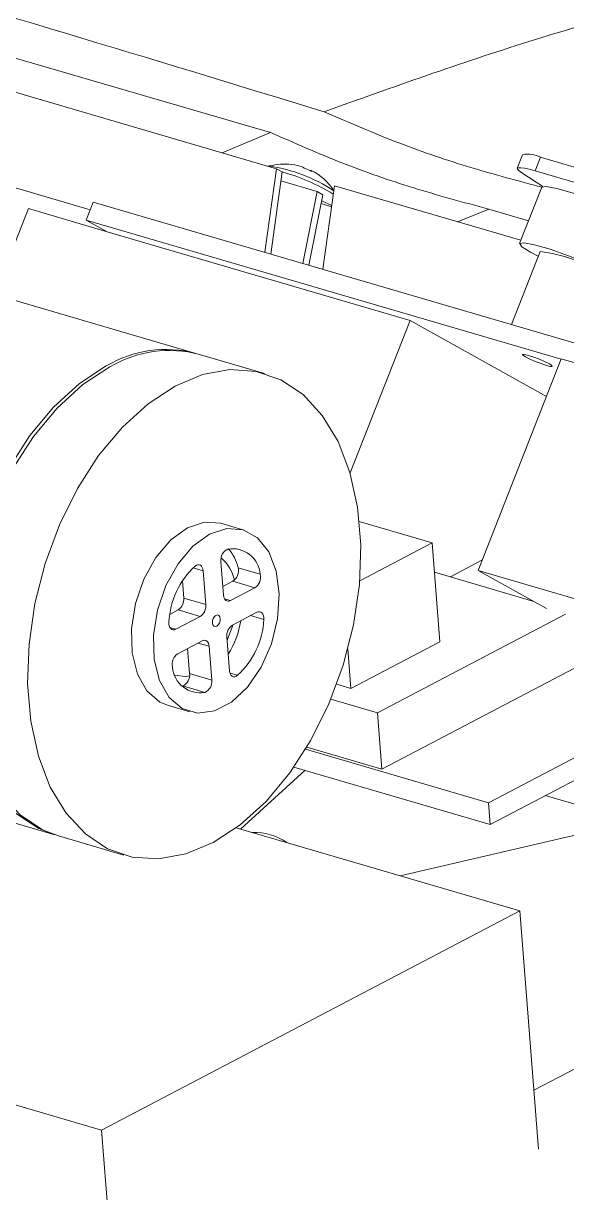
# Model space of a CAD drawing. Header units: inches. Extents: x 0 to 46.8, y 0 to 33.1.
# Drawn here: x 21.9389 to 22.168, y 15.723 to 16.2161 of the extents above; entities that cross this region are included whole.
import ezdxf

# ---------------------------------------------------------------- set-up
doc = ezdxf.new("R2010")
doc.units = ezdxf.units.IN
doc.header["$MEASUREMENT"] = 0

msp = doc.modelspace()

# ---------------------------------------------------------------- linework, layer by layer
at = {"color": 7, "linetype": 'Continuous', "lineweight": 15}
for p, q in [((21.8127391751, 16.2229243458), (22.0456052575, 16.1547853479)), ((22.0431573117, 16.1700952442), (21.8867019707, 16.2156033885)), ((22.0431573086, 16.1700952843), (22.0228111466, 16.1614551452)), ((21.8801755817, 16.1629690138), (21.9671271108, 16.1375261069)), ((22.1494526444, 16.1607190871), (22.1471986274, 16.1549842516)), ((22.1569466877, 16.1596187613), (22.1546926707, 16.1538839257)), ((22.1873279583, 16.1507288907), (22.1569466877, 16.1596187613)), ((22.0456052575, 16.1547853479), (22.0407637379, 16.1195639698)), ((22.0423521127, 16.1557372629), (22.0426143244, 16.1559547533)), ((22.0432389598, 16.1188397017), (22.0479963131, 16.1534488198)), ((22.0479963131, 16.1534488198), (22.0456052575, 16.1547853479)), ((22.0600024456, 16.1539186775), (22.0601093263, 16.1541196156)), ((22.1850739414, 16.1449940551), (22.1546926707, 16.1538839257)), ((22.0116501424, 16.0769355321), (21.7560170471, 16.151736391)), ((22.0474737994, 16.1496476164), (22.062840963, 16.1451510271)), ((22.1491264406, 16.1530766204), (22.1580350647, 16.1473370953)), ((22.062840963, 16.1451510271), (22.0567568715, 16.1148842153)), ((22.0592688464, 16.1141491888), (22.0652320207, 16.1438144723)), ((22.0652320207, 16.1438144723), (22.062840963, 16.1451510271)), ((22.0652629397, 16.1123952527), (22.0701044593, 16.1476166308)), ((22.0701044593, 16.1476166308), (22.1487365544, 16.1246080754)), ((22.1575524714, 16.1470381486), (22.1482091823, 16.1232663448)), ((21.9654135966, 16.133166462), (21.9683907142, 16.1407410425)), ((22.2508972456, 16.0580767414), (21.9683907142, 16.1407410425)), ((22.0644813404, 16.1400800328), (22.0688911069, 16.13878969)), ((22.068892017, 16.1392719633), (22.0647252972, 16.1412936652)), ((22.068892014, 16.1392719765), (22.0689925651, 16.1395277942)), ((21.9267832591, 16.1017684186), (21.9410107966, 16.1379670713)), ((21.974198253, 16.128256082), (21.9410107966, 16.1379670713)), ((22.1220202468, 16.1324255377), (22.1351537301, 16.1377644326)), ((22.1351537495, 16.1377644428), (22.1519731783, 16.1328429058)), ((21.9654135966, 16.133166462), (21.974198253, 16.128256082)), ((22.1657268093, 16.0745527667), (21.9654135966, 16.133166462)), ((22.1019806673, 16.0908656404), (21.974198253, 16.128256082)), ((22.1568646427, 16.1198644013), (22.1447834853, 16.0891267374)), ((22.1527899031, 16.1195892383), (22.1560768377, 16.1178600157)), ((22.0766968462, 16.0265368911), (22.1019806673, 16.0908656404)), ((22.1595011593, 16.0587130662), (22.1019806673, 16.0908656404)), ((22.0406518016, 16.06844935), (22.0131450814, 16.0764980977)), ((22.1306908211, 15.9854119075), (22.1657372517, 16.0745793487)), ((22.2479584157, 16.050520595), (22.1657372517, 16.0745793487)), ((22.0315162047, 16.0025634055), (22.0221728961, 16.0052973532)), ((22.1113358025, 15.9970821086), (22.0805904168, 16.006078523)), ((22.0807385328, 15.981060861), (22.1113358025, 15.9970821086)), ((22.1113358025, 15.9970821086), (22.1145952172, 15.9552920204)), ((22.0222218764, 15.9891713113), (22.023331779, 15.9749408648)), ((22.0294627741, 15.9865371871), (22.0388060827, 15.9838032394)), ((22.13233203, 15.9896710922), (22.118991466, 15.9826857474)), ((22.1323614648, 15.9896624792), (22.13233203, 15.9896710922)), ((22.0065160357, 15.9737621194), (22.0059495352, 15.9810254189)), ((22.0158593443, 15.9710281717), (22.0147494417, 15.9852586182)), ((22.0230450088, 15.978618131), (22.0272158386, 15.980802048)), ((22.0365591472, 15.9780681003), (22.0272158386, 15.980802048)), ((22.1537774576, 15.9725070134), (22.1123060604, 15.9846419685)), ((22.1306908211, 15.9854119075), (22.1595184422, 15.9692979534)), ((22.2129119851, 15.9613531538), (22.1306908211, 15.9854119075)), ((22.0262583707, 15.9726744396), (22.0365591472, 15.9780681003)), ((22.0065160357, 15.9737621194), (22.0158593443, 15.9710281717)), ((22.0006346794, 15.9668837037), (22.0041587731, 15.9687289787)), ((22.0032013439, 15.9606013906), (22.0135020817, 15.965995031)), ((22.0135020817, 15.965995031), (22.0041587731, 15.9687289787)), ((22.0373643012, 15.9677449409), (22.0270635247, 15.9623512802)), ((22.0882269259, 15.9253784683), (22.1675922268, 15.9669354814)), ((22.0247062621, 15.9573181396), (22.0258161647, 15.9430876931)), ((22.0143072357, 15.9556718717), (22.0040064979, 15.9502782313)), ((22.0090004214, 15.9419089476), (22.0081773251, 15.9524621505)), ((22.01834373, 15.939175), (22.0172338274, 15.9534054465)), ((22.0757761268, 15.9523667433), (22.0770800684, 15.9356484544)), ((22.0770800684, 15.9356484544), (22.1145952172, 15.9552920204)), ((21.6965924696, 15.9486519447), (21.9522255649, 15.8738510859)), ((22.0090004214, 15.9419089476), (22.01834373, 15.939175)), ((22.0900772486, 15.9016548391), (22.1713160343, 15.9441928406)), ((22.1350991317, 15.8874027692), (22.2423452828, 15.9435586668)), ((22.1358107941, 15.8782782985), (22.260112764, 15.9433649112)), ((22.0154523541, 15.933938937), (22.0061090455, 15.9366728847)), ((22.0710517915, 15.9374123899), (22.0770800684, 15.9356484544)), ((21.346072853, 15.9325044513), (21.9718506935, 15.7493954534)), ((21.9997061318, 15.9285168737), (22.0090494404, 15.9257829261)), ((22.0685908734, 15.9311241782), (22.0882269259, 15.9253784683)), ((22.0882269259, 15.9253784683), (22.0900772486, 15.9016548391)), ((22.0579082008, 15.9099896253), (22.1350991317, 15.8874027692)), ((22.0584600874, 15.9109063439), (22.0900772486, 15.9016548391)), ((22.0530336021, 15.9024997517), (22.1358107941, 15.8782782985)), ((22.1542266119, 15.7662058602), (22.4170557573, 15.9038276435)), ((22.0576884962, 15.9011376855), (22.0305296616, 15.8762729169)), ((22.1350991317, 15.8874027692), (22.1358107941, 15.8782782985)), ((22.1963929401, 15.8794849802), (22.1590073178, 15.8904243957)), ((22.1963929401, 15.8794849802), (22.0978058972, 15.8565872021)), ((21.953720504, 15.8734136514), (21.9812272242, 15.8653649037)), ((22.148330386, 15.8418032035), (22.0286811083, 15.8768138062)), ((21.9718506935, 15.7493954534), (22.148330386, 15.8418032035)), ((22.148330386, 15.8418032035), (22.1561613799, 15.7413993118)), ((21.9718506935, 15.7493954534), (21.9800205784, 15.6446465227))]:
    msp.add_line(p, q, dxfattribs=at)
at = {"color": 8, "linetype": 'Continuous', "lineweight": 15}
for p, q in [((22.0147494417, 15.9852586182), (22.0105168105, 15.9864971294)), ((22.0237664621, 15.9734035975), (22.0262583707, 15.9726744396)), ((22.0402944316, 15.964720601), (22.0347094422, 15.9663548261)), ((22.0007094354, 15.9613305486), (22.0032013439, 15.9606013906)), ((22.0172338274, 15.9534054465), (22.0125796805, 15.9547672975)), ((22.0259995751, 15.9421273001), (22.0292654062, 15.9411716846))]:
    msp.add_line(p, q, dxfattribs=at)
at = {"color": 7, "linetype": 'Continuous', "lineweight": 15, "flags": 128}
for points in [[(22.1546926707, 16.1538839257), (22.1522720057, 16.1545474894), (22.1502604642, 16.1550032273), (22.1487187708, 16.1552373381), (22.1476935354, 16.155242753), (22.147215728, 16.1550193407), (22.1472997821, 16.1545737932), (22.147943167, 16.1539196437), (22.1491264406, 16.1530766204)], [(22.2040871474, 16.1287481448), (22.2031335137, 16.1300976218), (22.1995064464, 16.1324252717), (22.1936255162, 16.1354123884), (22.1861999995, 16.13869875), (22.1781255827, 16.1418879132), (22.1703761037, 16.1445952643), (22.1638863191, 16.1464942417), (22.1594389655, 16.1473558085), (22.1575704361, 16.1470760531), (22.1575524714, 16.1470381486)], [(22.185300595, 16.1063738722), (22.1884100105, 16.1055202479), (22.1928573836, 16.1046586913), (22.1947259109, 16.1049384735), (22.1937902247, 16.106325818), (22.1901631594, 16.1086534412), (22.1842822292, 16.1116405579), (22.1768567146, 16.1149268927), (22.1687822743, 16.1181160993), (22.1610328146, 16.1208234606), (22.1545430301, 16.122722438), (22.150095657, 16.1235839946), (22.1482271512, 16.1233041958), (22.1491628374, 16.1219168512), (22.1527899031, 16.1195892383), (22.1527899031, 16.1195892383)], [(22.1607851327, 16.0725004072), (22.158951415, 16.0734223727), (22.156623024, 16.0744303936), (22.1541545142, 16.0753710153), (22.1519216258, 16.0761010342), (22.1502643357, 16.0765093213), (22.1494349157, 16.0765337076), (22.1495596951, 16.076170486), (22.1506195999, 16.0754749461), (22.1524533374, 16.0745530009), (22.1547816871, 16.0735449763), (22.1572502163, 16.0726043648), (22.1594831047, 16.0718743458), (22.1611403948, 16.0714660587), (22.1619697954, 16.0714416623), (22.1618450572, 16.0718048876), (22.1607851327, 16.0725004072)], [(21.9522255649, 15.8738510859), (21.9454120296, 15.8765112249), (21.9360268878, 15.8827439417), (21.9278940584, 15.891503854), (21.9212354345, 15.9025521005), (21.9162325819, 15.915587223), (21.9130219981, 15.9302537166), (21.9116912693, 15.946151494), (21.912276677, 15.9628469182), (21.91476228, 15.9798845791), (21.9190802351, 15.9967997189), (21.9251127903, 16.0131309479), (21.9326953799, 16.0284327862), (21.9416211958, 16.0422878902), (21.9516467265, 16.0543182553), (21.9624985197, 16.0641957211), (21.973880552, 16.0716509002)], [(21.953720504, 15.8734136514), (21.9469069687, 15.8760737904), (21.9375218269, 15.8823065072), (21.9293889974, 15.8910664196), (21.9227303736, 15.902114666), (21.9177275209, 15.9151497886), (21.9145169371, 15.9298162821), (21.9131862083, 15.9457140595), (21.9137716161, 15.9624094838), (21.916257219, 15.9794471447), (21.9205751741, 15.9963622844), (21.9266077294, 16.0126935135), (21.9341903189, 16.0279953517), (21.9431161348, 16.0418504558), (21.9531416655, 16.0538808209), (21.9639934587, 16.0637582867), (21.975375491, 16.0712134658)], [(22.0028822112, 16.0631647181), (22.0144840706, 16.0679942897), (22.0259892041, 16.0700664321), (22.0370838145, 16.0693246458), (22.0474653003, 16.0657891639), (22.0568504421, 16.0595564471), (22.0649832736, 16.050796508), (22.0716419341, 16.0397483086), (22.076644748, 16.0267131658), (22.0798553319, 16.0120466722), (22.0811860607, 15.9961488948), (22.0806006529, 15.9794534706), (22.0781150499, 15.9624158097), (22.0737970948, 15.9455006699), (22.0677645396, 15.9291694408), (22.0601819521, 15.9138675758), (22.0512561729, 15.9000125189), (22.0412306401, 15.8879821805), (22.030378849, 15.878104688), (22.0189967779, 15.8706494886), (22.0073949552, 15.865819964), (21.9958898217, 15.8637478216), (21.9847951726, 15.8644895876), (21.9744136888, 15.8680250427), (21.9650285471, 15.8742577595), (21.9568957176, 15.8830176718), (21.9502370938, 15.8940659183), (21.9452342411, 15.9071010409), (21.9420236573, 15.9217675344), (21.9406929285, 15.9376653118), (21.9412783363, 15.9543607361), (21.9437639392, 15.9713983969), (21.9480818943, 15.9883135367), (21.9541144496, 16.0046447658), (21.9616970391, 16.019946604), (21.970622855, 16.033801708), (21.9806483857, 16.0458320732), (21.9915001789, 16.0557095389), (22.0028822112, 16.0631647181)], [(22.0221728961, 16.0052973532), (22.0153261998, 16.0057837903), (22.0080928633, 16.0034050097)], [(22.0080928633, 16.0034050097), (22.0010706114, 15.9983193232), (21.9947803268, 15.990903941), (21.9896884811, 15.9817088554), (21.9861726971, 15.971415938), (21.9844938081, 15.9607886791), (21.9847762286, 15.9506151636), (21.9869990979, 15.9416499471), (21.9909974717, 15.9345579329), (21.9964748744, 15.9298651176), (21.9997061318, 15.9285168737)], [(22.0174361719, 16.000671062), (22.01041392, 15.9955853755), (22.0041236354, 15.9881699933), (21.9990317897, 15.9789749077), (21.9955160057, 15.9686819903), (21.9938371167, 15.9580547314), (21.9941195372, 15.9478812159), (21.9963424066, 15.9389159994), (22.0003407803, 15.9318239852), (22.005818183, 15.9271311699), (22.0123683677, 15.9251855868), (22.0195055534, 15.9261315746), (22.0267003616, 15.9298988977), (22.033419199, 15.9362081579), (22.0391637808, 15.9445914885), (22.0435080406, 15.9544270923), (22.0461298094, 15.9649855252), (22.046834592, 15.9754837097), (22.0455701912, 15.9851430437), (22.0424303132, 15.9932471148), (22.0376478739, 15.9991949421), (22.0315775454, 16.0025453246), (22.0246695084, 16.0030498426), (22.0174361719, 16.000671062)], [(22.0113002368, 15.9871746737), (22.0118761843, 15.987552218), (22.0124634427, 15.9877500957), (22.0130332889, 15.9877585878), (22.0135579245, 15.9875773183), (22.014011658, 15.9872150931), (22.0143723341, 15.9866896735), (22.014622342, 15.986026744), (22.0147494417, 15.9852586182)], [(22.0262583707, 15.9726744396), (22.0257374809, 15.9724746805), (22.0252257, 15.9724228804), (22.0247426365, 15.972521005), (22.0243068941, 15.9727652845), (22.023935178, 15.9731463027), (22.0236418528, 15.9736494897), (22.0234381113, 15.9742554394), (22.023331779, 15.9749408648)], [(22.0201049064, 15.9664542901), (22.0194865545, 15.9659497688), (22.0189894359, 15.965174795), (22.0186892056, 15.9642473193), (22.0186316316, 15.9633085882), (22.0188253765, 15.9625014241), (22.0192410467, 15.961948806), (22.0198152991, 15.9617348202), (22.0204607387, 15.9618920414), (22.0210790519, 15.9623965425), (22.0215761704, 15.9631715163), (22.0218764008, 15.964098992), (22.0219340115, 15.9650377701), (22.0217402298, 15.9658448871), (22.0213245597, 15.9663975052), (22.0207503073, 15.9666114911), (22.0201049064, 15.9664542901)], [(22.0373643012, 15.9677449409), (22.0379516958, 15.9679596882), (22.0385243389, 15.9679855796), (22.0390541786, 15.967821354), (22.0395153431, 15.9674750265), (22.0398852989, 15.9669635197), (22.0401459648, 15.9663118261), (22.0402845731, 15.9655517878), (22.0402944316, 15.964720601)], [(22.0032013439, 15.9606013906), (22.0026139106, 15.960386623), (22.0020413062, 15.960360752), (22.0015114666, 15.9605249776), (22.0010503021, 15.9608713051), (22.0006803441, 15.9613828386), (22.0004196803, 15.9620345054), (22.0002810333, 15.9627945234), (22.0002712135, 15.9636257305)], [(22.0248071505, 15.9560251008), (22.0269212406, 15.9614644461), (22.0272086707, 15.9624272847)], [(22.0143072357, 15.9556718717), (22.0148281255, 15.9558716308), (22.0153399451, 15.9559234511), (22.0158230087, 15.9558253265), (22.0162587489, 15.9555810738), (22.0166304284, 15.9552000086), (22.0169237902, 15.9546968686), (22.0171275338, 15.9540908922), (22.0172338274, 15.9534054465)], [(22.0028452244, 15.9412634759), (22.0071130778, 15.9406785342), (22.0089859707, 15.9409354373)], [(22.0292654062, 15.9411716846), (22.0286894608, 15.9407941136), (22.0281022003, 15.9405962626), (22.0275323154, 15.9405877502), (22.0270077186, 15.94076904), (22.0265539484, 15.9411312182), (22.0261932723, 15.9416566378), (22.0259433011, 15.9423196143), (22.0258161647, 15.9430876931)]]:
    msp.add_lwpolyline(points, dxfattribs=at)
at = {"color": 7, "linetype": 'Continuous', "lineweight": 15}
for centre, radius, start, end in [((22.1516951436, 16.149921999), 0.0110275072006024, 61.5610407641, 101.7332218241), ((22.0489422877, 16.1315654472), 0.025196850393701, 82.8047615477, 104.5450401379), ((22.0489422877, 16.1315654472), 0.0251968503936998, 71.8591125331, 82.8047615477), ((22.0564682769, 16.1546329076), 0.0009274427711513, 22.2606246438, 76.5909161571), ((22.0489780261, 16.1301298559), 0.0262190605938937, 63.6712225073, 71.4328346334), ((22.0599926637, 16.153503862), 0.0006267078126452, 11.5226532409, 79.2717287402), ((22.0489422877, 16.1315654472), 0.0251968503937005, 33.9884001069, 63.2599403119), ((22.1484727002, 16.0533609469), 0.0670308447161319, 58.7847619131, 82.8079693685), ((21.9990509561, 16.0293695811), 0.0492062922308098, 75.1642907226, 120.7656734769), ((22.0005458952, 16.0289321466), 0.0492062922307866, 75.1642907226, 120.7656734769), ((22.0272264815, 15.9898241202), 0.0050470023055007, 114.7526991183, 187.4317940939), ((22.0113622802, 15.9778952327), 0.016857985035956, 11.5609874583, 49.4565958133), ((22.0270501252, 15.9827657936), 0.0118016452897734, 5.0432030384, 99.4458721022), ((22.0134737336, 15.9832181987), 0.0163298836527846, 11.7268580511, 43.4806700217), ((22.0344571626, 15.9619720856), 0.0342259208587858, 132.5777675415, 177.2306435546), ((22.0241300467, 15.9853187379), 0.0054701553731497, 304.3407964877, 12.8703049461), ((22.0334733553, 15.9825847903), 0.005470155373163, 304.3407964877, 12.870304946), ((22.0010957663, 15.9732321128), 0.0054461204211703, 304.2233195623, 5.5847601468), ((22.0104390749, 15.9704981652), 0.0054461204211774, 304.2233195624, 5.5847601468), ((22.03012668, 15.9578480765), 0.0054462614320381, 124.2241996991, 185.5838800099), ((21.9940909128, 15.9698434475), 0.0369310072625379, 327.6000212686, 351.204790241), ((22.0061086064, 15.9663742186), 0.0342257957720173, 312.5776735, 357.2306792407), ((22.0070922898, 15.9457615413), 0.0054701553731493, 124.3407964876, 192.8703049461), ((22.0135154847, 15.9455805222), 0.0118016087850469, 185.0431418676, 279.4460648303), ((22.0039958931, 15.9412561227), 0.0050469281737285, 294.7525846856, 7.4320875867), ((22.0133392017, 15.938522175), 0.0050469281737349, 294.7525846856, 7.4320875866), ((22.0365454708, 15.8514775455), 0.0234299748500696, 54.3516720149, 93.0282964193)]:
    msp.add_arc(centre, radius, start, end, dxfattribs=at)
at = {"color": 8, "linetype": 'Continuous', "lineweight": 15}
for centre, radius, start, end in [((22.0324720689, 16.0888564057), 0.0678605452096515, 56.6122114442, 81.4045209186), ((22.0240212581, 16.0684616298), 0.0883517081633358, 58.9243590257, 74.3744791256)]:
    msp.add_arc(centre, radius, start, end, dxfattribs=at)
at = {"color": 7, "linetype": 'Continuous', "lineweight": 15}
for points, knots in [([(22.41009600601569, 16.26756450607944), (22.38137638088205, 16.2600631552361), (22.32391079327202, 16.24505357443288), (22.23851686340242, 16.23301470551277), (22.15217035363416, 16.2096865047084), (22.09453280693946, 16.18912227653165), (22.06571119275542, 16.17883914887457)], [0, 0, 0, 0, 0.2498311117588553, 0.4998913312304297, 0.7499210162826733, 1, 1, 1, 1]), ([(21.83923023655154, 16.24618779513814), (21.84209659525273, 16.24537843242364), (21.91749808429874, 16.22408760311263), (21.99304048580669, 16.20102515475085), (22.06571117188023, 16.17883941652264)], [0, 0, 0, 0, 0.0380146166535723, 1, 1, 1, 1]), ([(22.06571119275542, 16.17883914887457), (22.07635258067467, 16.17422769644317), (22.09702260520479, 16.16527032776157), (22.12773174218583, 16.15495176975191), (22.14767989528029, 16.14965780089024), (22.15766874626458, 16.1470068955245)], [0, 0, 0, 0, 0.3463044763985636, 0.6726680839355672, 1, 1, 1, 1]), ([(22.13515374215917, 16.13776453646226), (22.12448810005274, 16.14064420945862), (22.10390546177557, 16.14620142458446), (22.07317292728586, 16.15682521234766), (22.05317567123908, 16.16566611049297), (22.04315730860696, 16.17009528434593)], [0, 0, 0, 0, 0.3492482204569975, 0.673981905531958, 0.9999999999999999, 0.9999999999999999, 0.9999999999999999, 0.9999999999999999])]:
    msp.add_open_spline(points, degree=3, knots=knots, dxfattribs=at)

doc.saveas('drawing.dxf')
